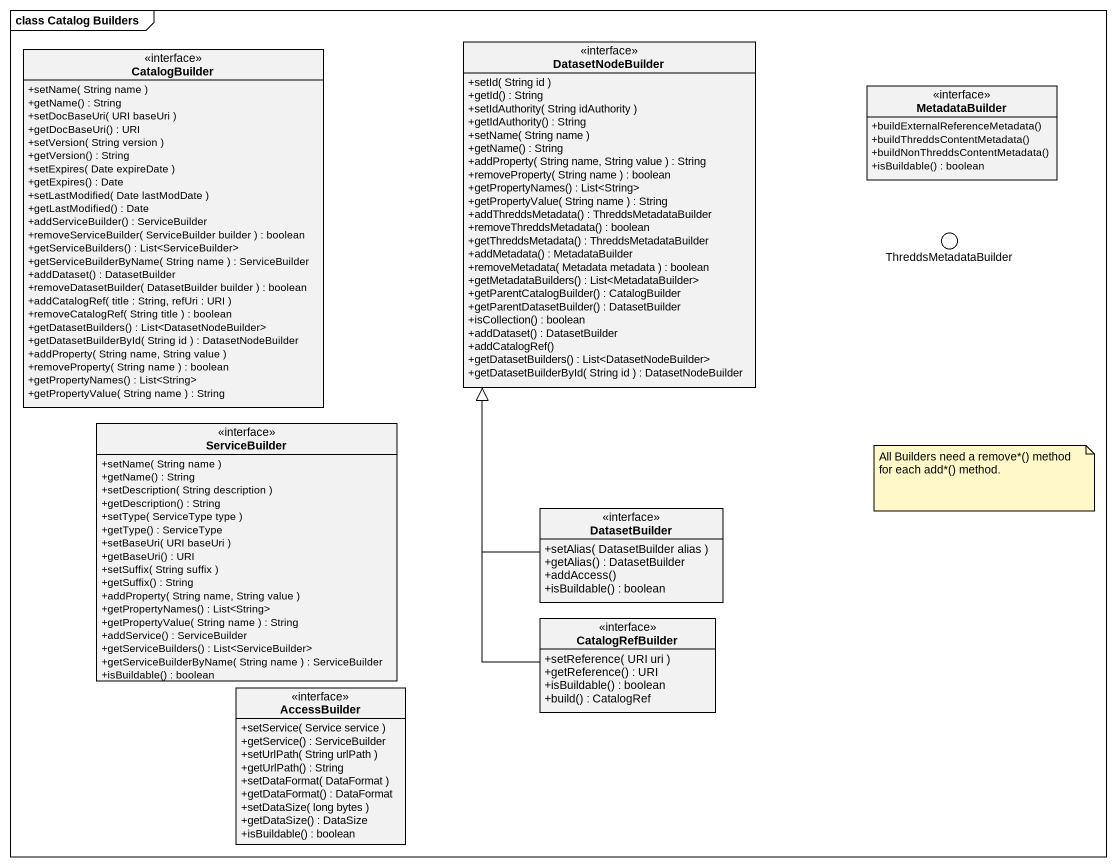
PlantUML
@startuml
mainframe class Catalog Builders
allowmixing
hide circle
hide empty members
skinparam classAttributeIconSize 0
interface DatasetNodeBuilder {
  +setId( String id )
  +getId() : String
  +setIdAuthority( String idAuthority )
  +getIdAuthority() : String
  +setName( String name )
  +getName() : String
  +addProperty( String name, String value ) : String
  +removeProperty( String name ) : boolean
  +getPropertyNames() : List<String>
  +getPropertyValue( String name ) : String
  +addThreddsMetadata() : ThreddsMetadataBuilder
  +removeThreddsMetadata() : boolean
  +getThreddsMetadata() : ThreddsMetadataBuilder
  +addMetadata() : MetadataBuilder
  +removeMetadata( Metadata metadata ) : boolean
  +getMetadataBuilders() : List<MetadataBuilder>
  +getParentCatalogBuilder() : CatalogBuilder
  +getParentDatasetBuilder() : DatasetBuilder
  +isCollection() : boolean
  +addDataset() : DatasetBuilder
  +addCatalogRef()
  +getDatasetBuilders() : List<DatasetNodeBuilder>
  +getDatasetBuilderById( String id ) : DatasetNodeBuilder
}
interface CatalogBuilder {
  +setName( String name )
  +getName() : String
  +setDocBaseUri( URI baseUri )
  +getDocBaseUri() : URI
  +setVersion( String version )
  +getVersion() : String
  +setExpires( Date expireDate )
  +getExpires() : Date
  +setLastModified( Date lastModDate )
  +getLastModified() : Date
  +addServiceBuilder() : ServiceBuilder
  +removeServiceBuilder( ServiceBuilder builder ) : boolean
  +getServiceBuilders() : List<ServiceBuilder>
  +getServiceBuilderByName( String name ) : ServiceBuilder
  +addDataset() : DatasetBuilder
  +removeDatasetBuilder( DatasetBuilder builder ) : boolean
  +addCatalogRef( title : String, refUri : URI )
  +removeCatalogRef( String title ) : boolean
  +getDatasetBuilders() : List<DatasetNodeBuilder>
  +getDatasetBuilderById( String id ) : DatasetNodeBuilder
  +addProperty( String name, String value )
  +removeProperty( String name ) : boolean
  +getPropertyNames() : List<String>
  +getPropertyValue( String name ) : String
}
interface MetadataBuilder {
  +buildExternalReferenceMetadata()
  +buildThreddsContentMetadata()
  +buildNonThreddsContentMetadata()
  +isBuildable() : boolean
}
() ThreddsMetadataBuilder
interface ServiceBuilder {
  +setName( String name )
  +getName() : String
  +setDescription( String description )
  +getDescription() : String
  +setType( ServiceType type )
  +getType() : ServiceType
  +setBaseUri( URI baseUri )
  +getBaseUri() : URI
  +setSuffix( String suffix )
  +getSuffix() : String
  +addProperty( String name, String value )
  +getPropertyNames() : List<String>
  +getPropertyValue( String name ) : String
  +addService() : ServiceBuilder
  +getServiceBuilders() : List<ServiceBuilder>
  +getServiceBuilderByName( String name ) : ServiceBuilder
  +isBuildable() : boolean
}
interface DatasetBuilder {
  +setAlias( DatasetBuilder alias )
  +getAlias() : DatasetBuilder
  +addAccess()
  +isBuildable() : boolean
}
interface CatalogRefBuilder {
  +setReference( URI uri )
  +getReference() : URI
  +isBuildable() : boolean
  +build() : CatalogRef
}
interface AccessBuilder {
  +setService( Service service )
  +getService() : ServiceBuilder
  +setUrlPath( String urlPath )
  +getUrlPath() : String
  +setDataFormat( DataFormat )
  +getDataFormat() : DataFormat
  +setDataSize( long bytes )
  +getDataSize() : DataSize
  +isBuildable() : boolean
}
DatasetBuilder -up-|> DatasetNodeBuilder
CatalogRefBuilder -up-|> DatasetNodeBuilder
note as N1
  All Builders need a remove*() method for each add*() method.
end note
@enduml
